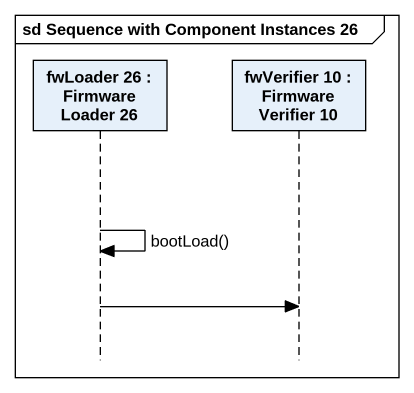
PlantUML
@startuml
mainframe sd Sequence with Component Instances 26
hide footbox
participant "fwLoader 26 : Firmware Loader 26" as fwLoader_26
participant "fwVerifier 10 : Firmware Verifier 10" as fwVerifier_10

fwLoader_26 -> fwLoader_26 : bootLoad()
fwLoader_26 -> fwVerifier_10
@enduml
